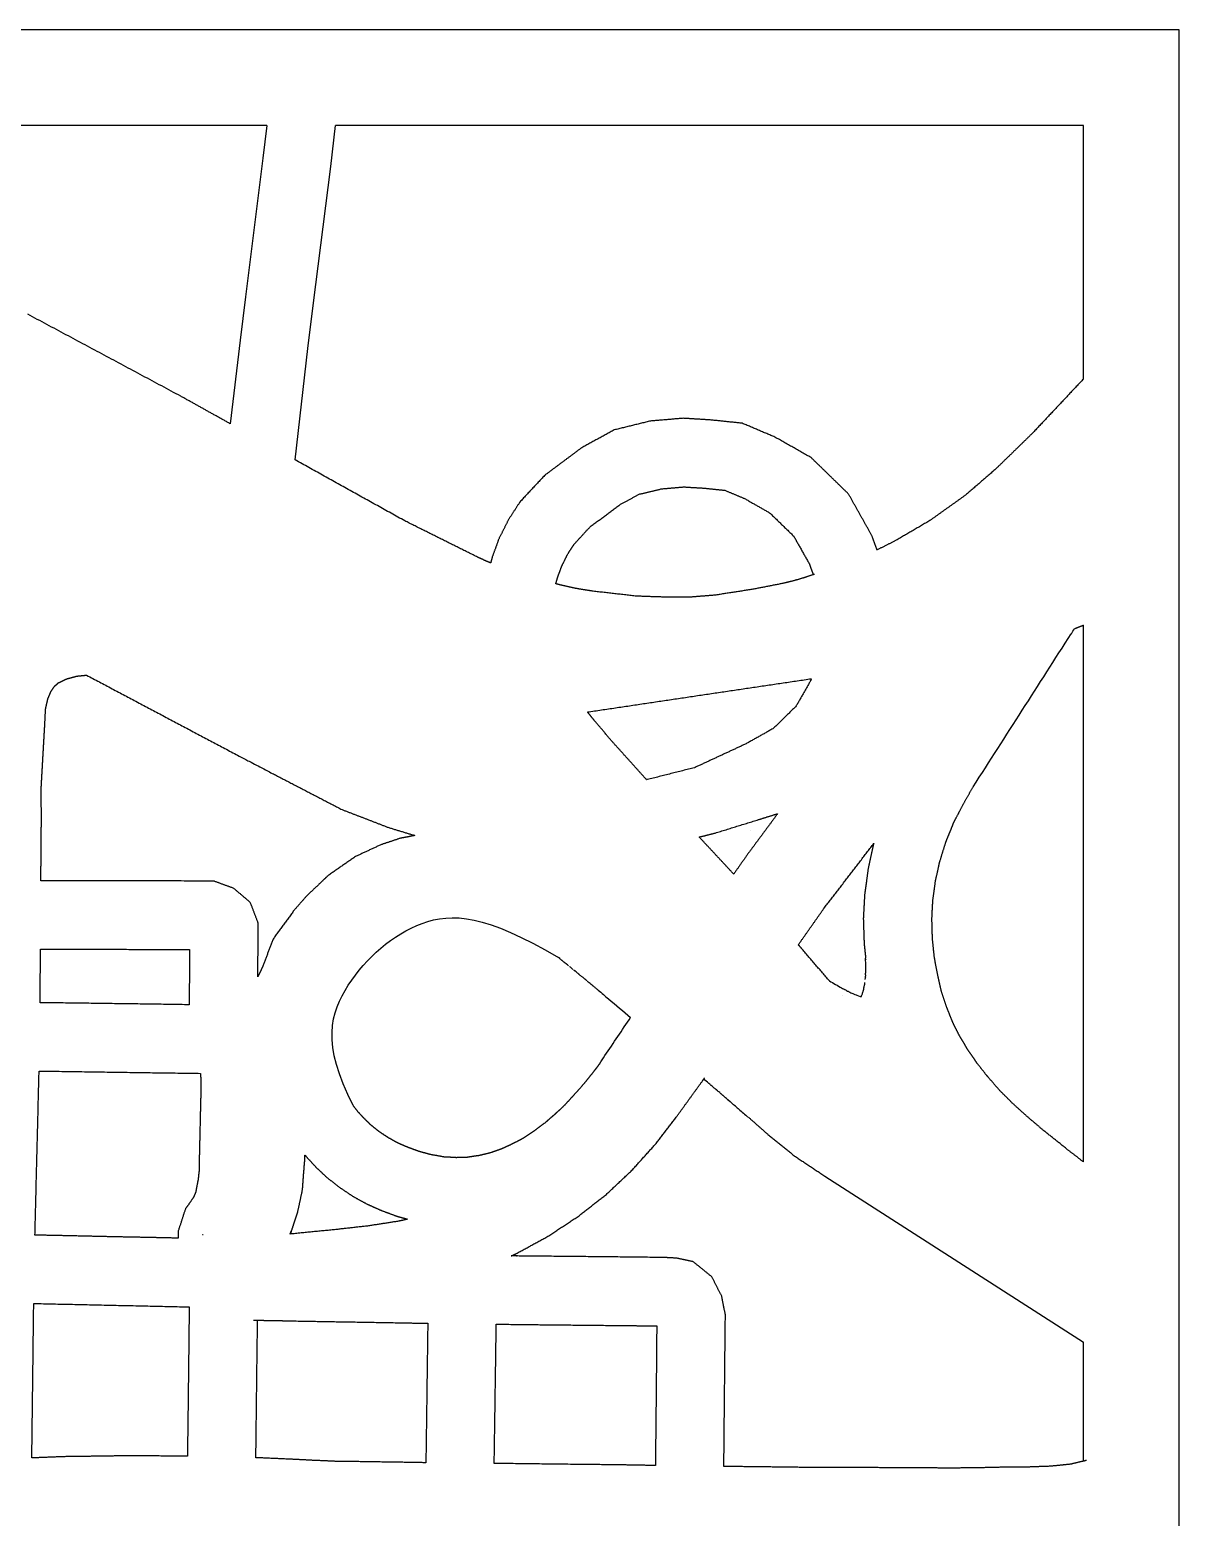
# Model space of a CAD drawing. Header units: millimetres. Extents: x 695 to 1227, y -703 to -486.
# Drawn here: x 1143 to 1226.9, y -594.6 to -486 of the extents above; entities that cross this region are included whole.
import ezdxf

# ---------------------------------------------------------------- set-up
doc = ezdxf.new("R2010")
doc.units = ezdxf.units.MM
doc.layers.add('Laser$Cut', color=1, linetype='Continuous', true_color=0xff0000)
doc.layers.add('Laser$Outline', color=3, linetype='Continuous', true_color=0x00ff00)

msp = doc.modelspace()

# ---------------------------------------------------------------- linework, layer by layer
at = {"layer": 'Laser$Cut'}
for points in [[(1160.31, -492.95), (1114.47, -492.95)], [(1219.94, -511.46), (1219.94, -492.95), (1165.34, -492.95)], [(1219.94, -568.64), (1219.94, -529.44)], [(1219.94, -590.5), (1219.94, -581.81)]]:
    msp.add_lwpolyline(points, dxfattribs=at)
at = {"layer": 'Laser$Cut', "lineweight": -3}
for points in [[(1160.31, -492.95), (1160.02, -495.34), (1158.75, -505.47), (1158.36, -508.62), (1157.65, -514.73)], [(1162.39, -517.37), (1163.32, -509.22), (1163.71, -506.09), (1164.98, -495.95), (1165.34, -492.95)], [(1201.05, -569.67), (1219.94, -581.81)]]:
    msp.add_lwpolyline(points, dxfattribs=at)
for points, degree in [([(1154.04, -512.72), (1148.45, -509.72), (1142.86, -506.73)], 2), ([(1219.94, -511.46), (1218.09, -513.43), (1216.23, -515.41)], 2), ([(1157.65, -514.73), (1155.84, -513.72), (1154.04, -512.72)], 2), ([(1188.33, -514.53), (1187.01, -514.85), (1185.69, -515.18)], 2), ([(1190.72, -514.33), (1189.52, -514.43), (1188.33, -514.53)], 2), ([(1192.69, -514.45), (1191.7, -514.39), (1190.72, -514.33)], 2), ([(1195.03, -514.69), (1193.86, -514.57), (1192.69, -514.45)], 2), ([(1197.41, -515.7), (1196.22, -515.2), (1195.03, -514.69)], 2), ([(1185.69, -515.18), (1184.5, -515.83), (1183.31, -516.48)], 2), ([(1200.06, -517.2), (1198.73, -516.45), (1197.41, -515.7)], 2), ([(1216.23, -515.41), (1214.89, -516.72), (1213.54, -518.03)], 2), ([(1183.31, -516.48), (1181.95, -517.49), (1180.59, -518.51)], 2), ([(1170.39, -521.82), (1166.39, -519.6), (1162.39, -517.37)], 2), ([(1202.79, -519.86), (1201.43, -518.53), (1200.06, -517.2)], 2), ([(1213.54, -518.03), (1212.44, -518.99), (1211.33, -519.94)], 2), ([(1180.59, -518.51), (1179.69, -519.48), (1178.79, -520.45)], 2), ([(1186.01, -520.69), (1186.76, -520.28), (1187.51, -519.87)], 2), ([(1187.51, -519.87), (1188.32, -519.68), (1189.14, -519.48)], 2), ([(1189.14, -519.48), (1189.96, -519.41), (1190.77, -519.34)], 2), ([(1190.77, -519.34), (1191.52, -519.39), (1192.28, -519.43)], 2), ([(1192.28, -519.43), (1193.02, -519.51), (1193.77, -519.59)], 2), ([(1193.77, -519.59), (1194.48, -519.89), (1195.2, -520.19)], 2), ([(1195.2, -520.19), (1196.12, -520.71), (1197.03, -521.23)], 2), ([(1204.48, -522.87), (1203.64, -521.37), (1202.79, -519.86)], 2), ([(1211.33, -519.94), (1210.03, -520.87), (1208.73, -521.8)], 2), ([(1178.79, -520.45), (1178.36, -521.11), (1177.94, -521.77)], 2), ([(1183.94, -522.24), (1184.98, -521.47), (1186.01, -520.69)], 2), ([(1197.03, -521.23), (1197.91, -522.08), (1198.79, -522.94)], 2), ([(1175.71, -524.47), (1173.05, -523.15), (1170.39, -521.82)], 2), ([(1177.94, -521.77), (1177.6, -522.46), (1177.25, -523.15)], 2), ([(1182.76, -523.52), (1183.35, -522.88), (1183.94, -522.24)], 2), ([(1208.73, -521.8), (1207.5, -522.52), (1206.27, -523.24)], 2), ([(1177.25, -523.15), (1177.02, -523.8), (1176.78, -524.45)], 2), ([(1182.29, -524.24), (1182.52, -523.88), (1182.76, -523.52)], 2), ([(1198.79, -522.94), (1199.36, -523.95), (1199.93, -524.97)], 2), ([(1204.88, -523.94), (1204.68, -523.41), (1204.48, -522.87)], 2), ([(1206.27, -523.24), (1205.56, -523.6), (1204.84, -523.96)], 2), ([(1176.45, -524.81), (1176.08, -524.64), (1175.71, -524.47)], 2), ([(1176.78, -524.45), (1176.72, -524.67), (1176.66, -524.89)], 2), ([(1181.85, -525.13), (1182.07, -524.69), (1182.29, -524.24)], 2), ([(1176.66, -524.89), (1176.55, -524.85), (1176.45, -524.81)], 2), ([(1176.66, -524.89), (1176.66, -524.89), (1176.66, -524.89)], 2), ([(1181.55, -525.95), (1181.7, -525.54), (1181.85, -525.13)], 2), ([(1200.22, -525.75), (1199.65, -525.94), (1199.07, -526.12)], 2), ([(1199.93, -524.97), (1200.08, -525.36), (1200.22, -525.75)], 2), ([(1200.3, -525.73), (1200.26, -525.74), (1200.22, -525.75)], 2), ([(1181.42, -526.42), (1181.48, -526.19), (1181.55, -525.95)], 2), ([(1181.74, -526.5), (1181.58, -526.46), (1181.42, -526.42)], 2), ([(1182.9, -526.76), (1182.32, -526.63), (1181.74, -526.5)], 2), ([(1184.15, -526.96), (1183.52, -526.86), (1182.9, -526.76)], 2), ([(1195.74, -526.83), (1194.42, -527.03), (1193.1, -527.24)], 2), ([(1198, -526.39), (1196.87, -526.61), (1195.74, -526.83)], 2), ([(1199.07, -526.12), (1198.54, -526.26), (1198, -526.39)], 2), ([(1187.32, -527.32), (1185.73, -527.14), (1184.15, -526.96)], 2), ([(1189.42, -527.39), (1188.37, -527.36), (1187.32, -527.32)], 2), ([(1191.23, -527.39), (1190.32, -527.39), (1189.42, -527.39)], 2), ([(1193.1, -527.24), (1192.16, -527.32), (1191.23, -527.39)], 2), ([(1211.89, -541.25), (1214.28, -537.52), (1216.67, -533.79), (1219.05, -530.06)], 3), ([(1219.06, -530.06), (1219.14, -529.93), (1219.22, -529.81), (1219.3, -529.69)], 3), ([(1219.3, -529.69), (1219.41, -529.64), (1219.53, -529.6)], 2), ([(1219.53, -529.6), (1219.73, -529.52), (1219.94, -529.44)], 2), ([(1219.75, -530.77), (1219.75, -530.77), (1219.75, -530.77)], 2), ([(1145.4, -533.51), (1145.54, -533.44), (1145.68, -533.37)], 2), ([(1145.68, -533.37), (1146.06, -533.27), (1146.44, -533.16)], 2), ([(1146.44, -533.16), (1146.8, -533.12), (1147.16, -533.09)], 2), ([(1183.73, -535.78), (1191.9, -534.56), (1200.07, -533.35)], 2), ([(1200.07, -533.35), (1200.05, -533.42), (1200.02, -533.49)], 2), ([(1144.33, -534.81), (1144.45, -534.54), (1144.56, -534.27)], 2), ([(1144.56, -534.27), (1144.69, -534.08), (1144.83, -533.89)], 2), ([(1144.83, -533.89), (1144.97, -533.77), (1145.11, -533.64)], 2), ([(1145.11, -533.64), (1145.25, -533.58), (1145.4, -533.51)], 2), ([(1200.02, -533.49), (1199.5, -534.41), (1198.97, -535.34)], 2), ([(1144.11, -536.64), (1144.14, -536.1), (1144.16, -535.56)], 2), ([(1144.16, -535.56), (1144.25, -535.19), (1144.33, -534.81)], 2), ([(1198.97, -535.34), (1198.14, -536.16), (1197.32, -536.97)], 2), ([(1143.85, -541.21), (1143.98, -538.92), (1144.11, -536.64)], 2), ([(1184.23, -536.4), (1183.98, -536.09), (1183.73, -535.78)], 2), ([(1185.57, -537.98), (1184.9, -537.19), (1184.23, -536.4)], 2), ([(1197.32, -536.97), (1196.31, -537.54), (1195.31, -538.1)], 2), ([(1188.05, -540.73), (1186.81, -539.35), (1185.57, -537.98)], 2), ([(1195.31, -538.1), (1193.42, -538.98), (1191.54, -539.85)], 2), ([(1191.54, -539.85), (1189.82, -540.28), (1188.1, -540.72)], 2), ([(1188.1, -540.72), (1188.07, -540.72), (1188.05, -540.73)], 2), ([(1143.85, -541.73), (1143.85, -541.47), (1143.85, -541.21)], 2), ([(1143.86, -543.41), (1143.85, -542.57), (1143.85, -541.73)], 2), ([(1211.16, -542.53), (1211.52, -541.89), (1211.89, -541.25)], 2), ([(1165.81, -542.91), (1167.49, -543.55), (1169.16, -544.2)], 2), ([(1210.61, -543.59), (1210.89, -543.06), (1211.16, -542.53)], 2), ([(1143.82, -548.09), (1143.84, -545.75), (1143.86, -543.41)], 2), ([(1169.16, -544.2), (1170.14, -544.5), (1171.12, -544.8)], 2), ([(1193.05, -544.62), (1194.64, -544.13), (1196.22, -543.64)], 2), ([(1197.61, -543.21), (1196.54, -544.66), (1195.46, -546.12)], 2), ([(1196.22, -543.64), (1196.92, -543.42), (1197.61, -543.21)], 2), ([(1210.47, -543.86), (1210.54, -543.73), (1210.61, -543.59)], 2), ([(1170.07, -545), (1169.35, -545.24), (1168.64, -545.48)], 2), ([(1170.73, -544.88), (1170.4, -544.94), (1170.07, -545)], 2), ([(1171.06, -544.81), (1170.9, -544.84), (1170.73, -544.88)], 2), ([(1171.11, -544.8), (1171.09, -544.81), (1171.06, -544.81)], 2), ([(1171.12, -544.8), (1171.12, -544.8), (1171.11, -544.8)], 2), ([(1191.89, -544.91), (1192.47, -544.77), (1193.05, -544.62)], 2), ([(1194.41, -547.62), (1193.15, -546.27), (1191.89, -544.91)], 2), ([(1195.62, -544.4), (1195.62, -544.4), (1195.62, -544.4), (1195.62, -544.4)], 3), ([(1209.45, -546.73), (1209.67, -546.01), (1209.89, -545.3)], 2), ([(1209.89, -545.3), (1209.89, -545.29), (1209.9, -545.27)], 2), ([(1209.9, -545.27), (1209.9, -545.27), (1209.9, -545.27), (1209.9, -545.27)], 3), ([(1209.9, -545.28), (1209.9, -545.27), (1209.91, -545.27), (1209.91, -545.27)], 3), ([(1166.79, -546.34), (1165.79, -547.03), (1164.79, -547.73)], 2), ([(1168.64, -545.48), (1167.71, -545.91), (1166.79, -546.34)], 2), ([(1195.46, -546.12), (1194.93, -546.87), (1194.41, -547.62)], 2), ([(1201, -550.12), (1202.82, -547.75), (1204.64, -545.38)], 2), ([(1204.61, -545.45), (1204.42, -546.34), (1204.22, -547.24)], 2), ([(1204.64, -545.38), (1204.62, -545.41), (1204.61, -545.45)], 2), ([(1204.22, -547.24), (1204.16, -547.69), (1204.1, -548.14)], 2), ([(1209.14, -548.11), (1209.28, -547.51), (1209.41, -546.9)], 2), ([(1209.41, -546.9), (1209.43, -546.81), (1209.45, -546.73)], 2), ([(1209.41, -546.91), (1209.41, -546.9), (1209.41, -546.9), (1209.41, -546.9)], 3), ([(1209.43, -546.79), (1209.43, -546.79), (1209.43, -546.79), (1209.43, -546.79)], 3), ([(1143.82, -548.1), (1143.82, -548.09), (1143.82, -548.09)], 2), ([(1156.44, -548.13), (1150.13, -548.11), (1143.82, -548.1)], 2), ([(1157.9, -548.66), (1157.17, -548.39), (1156.44, -548.13)], 2), ([(1164.15, -548.34), (1163.71, -548.76), (1163.26, -549.18)], 2), ([(1164.79, -547.73), (1164.47, -548.03), (1164.15, -548.34)], 2), ([(1204.1, -548.14), (1204.04, -548.6), (1203.97, -549.05)], 2), ([(1208.95, -549.52), (1209.05, -548.82), (1209.14, -548.11)], 2), ([(1159.11, -549.69), (1158.5, -549.17), (1157.9, -548.66)], 2), ([(1159.69, -551.19), (1159.4, -550.44), (1159.11, -549.69)], 2), ([(1163.26, -549.18), (1162.78, -549.72), (1162.3, -550.27)], 2), ([(1203.97, -549.05), (1203.92, -549.95), (1203.87, -550.85)], 2), ([(1208.88, -550.92), (1208.91, -550.22), (1208.95, -549.52)], 2), ([(1162.3, -550.27), (1161.54, -551.32), (1160.77, -552.37)], 2), ([(1199.13, -552.78), (1200.06, -551.45), (1201, -550.12)], 2), ([(1159.66, -555.13), (1159.68, -553.16), (1159.69, -551.19)], 2), ([(1203.87, -550.85), (1203.9, -551.77), (1203.93, -552.69)], 2), ([(1208.92, -552.35), (1208.9, -551.64), (1208.88, -550.92)], 2), ([(1160.77, -552.37), (1160.4, -553.35), (1160.03, -554.34)], 2), ([(1199.41, -553.1), (1199.27, -552.94), (1199.13, -552.78)], 2), ([(1199.13, -552.78), (1199.13, -552.78), (1199.13, -552.78)], 2), ([(1203.93, -552.69), (1203.96, -552.97), (1203.99, -553.25)], 2), ([(1209.06, -553.69), (1208.99, -553.02), (1208.92, -552.35)], 2), ([(1143.77, -557.01), (1143.78, -555.05), (1143.79, -553.09)], 2), ([(1143.79, -553.09), (1149.23, -553.11), (1154.68, -553.13)], 2), ([(1154.68, -553.13), (1154.67, -554.3), (1154.66, -555.48)], 2), ([(1181.94, -553.98), (1181.93, -553.97), (1181.92, -553.97), (1181.92, -553.96)], 3), ([(1181.94, -553.98), (1181.95, -553.99), (1181.96, -554), (1181.97, -554)], 3), ([(1181.97, -554), (1181.98, -554.01), (1181.99, -554.02), (1182.01, -554.03)], 3), ([(1182.02, -554.05), (1182.02, -554.04), (1182.01, -554.04), (1182.01, -554.04)], 3), ([(1201.39, -555.42), (1200.4, -554.26), (1199.41, -553.1)], 2), ([(1203.99, -553.25), (1203.99, -553.3), (1204, -553.35)], 2), ([(1204, -553.35), (1204.02, -553.55), (1204.04, -553.75)], 2), ([(1204.03, -553.75), (1204.03, -553.75), (1204.03, -553.76), (1204.03, -553.77)], 3), ([(1204.04, -553.84), (1204.04, -553.82), (1204.03, -553.79), (1204.03, -553.77)], 3), ([(1204.05, -553.84), (1204.05, -553.85), (1204.05, -553.86)], 2), ([(1209.31, -555.02), (1209.18, -554.36), (1209.06, -553.69)], 2), ([(1160.03, -554.34), (1159.85, -554.74), (1159.66, -555.13)], 2), ([(1182.48, -554.42), (1182.46, -554.4), (1182.43, -554.38), (1182.41, -554.36)], 3), ([(1182.51, -554.45), (1182.5, -554.44), (1182.5, -554.44), (1182.49, -554.43)], 3), ([(1182.67, -554.58), (1182.67, -554.58), (1182.51, -554.45), (1182.51, -554.45)], 3), ([(1182.78, -554.67), (1182.76, -554.65), (1182.73, -554.63), (1182.71, -554.61)], 3), ([(1182.79, -554.66), (1182.8, -554.67), (1182.81, -554.67), (1182.82, -554.68)], 3), ([(1182.81, -554.69), (1182.8, -554.69), (1182.8, -554.68), (1182.79, -554.68)], 3), ([(1182.98, -554.83), (1182.99, -554.84), (1183, -554.85), (1183, -554.85)], 3), ([(1183.09, -554.92), (1183.06, -554.9), (1183.04, -554.88), (1183.01, -554.86)], 3), ([(1183.09, -554.91), (1183.1, -554.91), (1183.1, -554.91), (1183.1, -554.92)], 3), ([(1183.11, -554.94), (1183.11, -554.94), (1183.1, -554.93), (1183.09, -554.93)], 3), ([(1204.02, -555.23), (1204.02, -555.23), (1204.03, -555.15), (1204.03, -555.15)], 3), ([(1204.03, -555.09), (1204.03, -555.08), (1204.03, -555.08), (1204.03, -555.07)], 3), ([(1204.03, -555.11), (1204.03, -555.1), (1204.03, -555.1), (1204.03, -555.09)], 3), ([(1204.03, -555.11), (1204.03, -555.12), (1204.03, -555.13), (1204.03, -555.15)], 3), ([(1204.05, -554.61), (1204.06, -554.59), (1204.06, -554.57), (1204.06, -554.54)], 3), ([(1204.06, -554.54), (1204.06, -554.54), (1204.06, -554.54), (1204.06, -554.54)], 3), ([(1209.57, -556.18), (1209.44, -555.6), (1209.31, -555.02)], 2), ([(1154.66, -555.48), (1154.66, -556.32), (1154.65, -557.16)], 2), ([(1183.7, -555.42), (1183.75, -555.46), (1183.8, -555.51), (1183.85, -555.55)], 3), ([(1184.15, -555.8), (1184.05, -555.71), (1183.95, -555.63), (1183.85, -555.55)], 3), ([(1184.19, -555.83), (1184.21, -555.85), (1184.23, -555.86), (1184.25, -555.88)], 3), ([(1184.32, -555.94), (1184.29, -555.92), (1184.27, -555.9), (1184.24, -555.88)], 3), ([(1184.32, -555.94), (1184.32, -555.94), (1184.33, -555.95), (1184.33, -555.95)], 3), ([(1184.5, -556.09), (1184.44, -556.04), (1184.39, -556), (1184.33, -555.95)], 3), ([(1184.5, -556.09), (1184.76, -556.31), (1185.02, -556.52), (1185.27, -556.74)], 3), ([(1201.39, -555.42), (1201.69, -555.59), (1201.99, -555.76), (1202.29, -555.93)], 3), ([(1201.46, -555.51), (1201.46, -555.5), (1201.46, -555.5)], 2), ([(1201.46, -555.5), (1201.46, -555.5), (1201.46, -555.5), (1201.46, -555.51)], 3), ([(1202.29, -555.93), (1202.34, -555.95), (1202.38, -555.98), (1202.43, -556.01)], 3), ([(1202.5, -556.04), (1202.54, -556.06), (1202.58, -556.08), (1202.62, -556.1)], 3), ([(1202.62, -556.11), (1202.63, -556.11), (1202.63, -556.11), (1202.63, -556.11)], 3), ([(1202.63, -556.11), (1202.64, -556.12), (1202.64, -556.12), (1202.65, -556.12)], 3), ([(1202.65, -556.12), (1202.66, -556.13), (1202.68, -556.14), (1202.69, -556.14)], 3), ([(1202.7, -556.16), (1202.7, -556.16), (1202.7, -556.16), (1202.71, -556.16)], 3), ([(1202.71, -556.16), (1202.72, -556.16), (1202.73, -556.16), (1202.73, -556.17)], 3), ([(1202.79, -556.2), (1202.77, -556.19), (1202.75, -556.18), (1202.73, -556.17)], 3), ([(1203.91, -555.96), (1203.91, -555.96), (1203.91, -555.95), (1203.92, -555.94)], 3), ([(1203.92, -555.91), (1203.92, -555.9), (1203.93, -555.9), (1203.93, -555.89)], 3), ([(1203.92, -555.94), (1203.92, -555.93), (1203.92, -555.92), (1203.92, -555.91)], 3), ([(1203.93, -555.89), (1203.93, -555.86), (1203.94, -555.83), (1203.94, -555.8)], 3), ([(1203.98, -555.57), (1203.98, -555.57), (1203.98, -555.53), (1203.98, -555.53)], 3), ([(1204.01, -555.31), (1204.01, -555.29), (1204.02, -555.25), (1204.02, -555.23)], 3), ([(1209.96, -557.35), (1209.77, -556.77), (1209.57, -556.18)], 2), ([(1154.65, -557.16), (1149.2, -557.08), (1143.76, -557.01)], 2), ([(1154.65, -557.16), (1154.65, -557.16), (1154.65, -557.16)], 2), ([(1185.27, -556.74), (1185.81, -557.19), (1186.34, -557.64), (1186.88, -558.09)], 3), ([(1202.32, -556.52), (1202.33, -556.52), (1202.33, -556.52), (1202.33, -556.52)], 3), ([(1202.33, -556.52), (1202.33, -556.52), (1202.33, -556.52)], 2), ([(1185.01, -560.87), (1185.64, -559.94), (1186.26, -559.02), (1186.88, -558.09)], 3), ([(1210.03, -557.51), (1210, -557.43), (1209.96, -557.35)], 2), ([(1210.4, -558.44), (1210.21, -557.97), (1210.03, -557.51)], 2), ([(1210.58, -558.81), (1210.49, -558.62), (1210.4, -558.44)], 2), ([(1210.88, -559.4), (1210.73, -559.1), (1210.58, -558.81)], 2), ([(1211.26, -560.04), (1211.07, -559.72), (1210.88, -559.4)], 2), ([(1211.48, -560.42), (1211.37, -560.23), (1211.26, -560.04)], 2), ([(1212.03, -561.22), (1211.76, -560.82), (1211.48, -560.42)], 2), ([(1184.6, -561.49), (1184.46, -561.67), (1184.33, -561.85)], 2), ([(1184.6, -561.49), (1184.74, -561.29), (1184.88, -561.08), (1185.01, -560.87)], 3), ([(1212.17, -561.42), (1212.1, -561.32), (1212.03, -561.22)], 2), ([(1212.89, -562.34), (1212.53, -561.88), (1212.17, -561.42)], 2), ([(1143.39, -573.98), (1143.54, -567.99), (1143.69, -562)], 2), ([(1143.69, -562), (1149.58, -562.09), (1155.48, -562.17)], 2), ([(1155.48, -562.17), (1155.49, -562.57), (1155.51, -562.97)], 2), ([(1184.06, -562.2), (1183.77, -562.56), (1183.49, -562.91)], 2), ([(1184.28, -561.91), (1184.17, -562.05), (1184.06, -562.2)], 2), ([(1184.33, -561.85), (1184.31, -561.88), (1184.28, -561.91)], 2), ([(1184.33, -561.84), (1184.35, -561.82), (1184.37, -561.79), (1184.37, -561.79)], 3), ([(1190.25, -565.32), (1191.2, -564), (1192.16, -562.68)], 2), ([(1192.16, -562.68), (1192.22, -562.6), (1192.28, -562.51)], 2), ([(1192.25, -562.61), (1192.24, -562.6), (1192.23, -562.6), (1192.22, -562.59)], 3), ([(1192.26, -562.6), (1192.26, -562.6), (1192.26, -562.6), (1192.26, -562.6)], 3), ([(1192.28, -562.64), (1192.27, -562.63), (1192.27, -562.62), (1192.26, -562.62)], 3), ([(1192.32, -562.65), (1192.32, -562.65), (1192.32, -562.65), (1192.32, -562.65)], 3), ([(1212.99, -562.45), (1212.94, -562.39), (1212.89, -562.34)], 2), ([(1213.82, -563.41), (1213.4, -562.93), (1212.99, -562.45)], 2), ([(1155.51, -562.97), (1155.45, -565.58), (1155.39, -568.18)], 2), ([(1182.77, -563.72), (1182.44, -564.08), (1182.11, -564.44)], 2), ([(1183.49, -562.91), (1183.13, -563.32), (1182.77, -563.72)], 2), ([(1192.7, -563), (1192.7, -563), (1192.71, -563), (1192.71, -563)], 3), ([(1192.94, -563.2), (1192.87, -563.14), (1192.79, -563.07), (1192.71, -563)], 3), ([(1193.03, -563.28), (1193.01, -563.26), (1192.97, -563.23), (1192.94, -563.2)], 3), ([(1193.47, -563.66), (1193.46, -563.65), (1193.44, -563.63), (1193.43, -563.62)], 3), ([(1193.48, -563.67), (1193.48, -563.67), (1193.48, -563.66), (1193.47, -563.66)], 3), ([(1193.48, -563.67), (1193.49, -563.67), (1193.49, -563.67), (1193.49, -563.67)], 3), ([(1214.81, -564.4), (1214.31, -563.9), (1213.82, -563.41)], 2), ([(1167.01, -565.02), (1166.82, -564.78), (1166.63, -564.53)], 2), ([(1181.7, -564.84), (1181.52, -565), (1181.35, -565.16)], 2), ([(1181.95, -564.6), (1181.83, -564.72), (1181.7, -564.84)], 2), ([(1181.95, -564.6), (1181.96, -564.58), (1181.98, -564.57), (1181.99, -564.56)], 3), ([(1181.99, -564.56), (1182, -564.55), (1182.02, -564.54), (1182.03, -564.52)], 3), ([(1182.09, -564.47), (1182.06, -564.5), (1182.03, -564.52)], 2), ([(1182.08, -564.47), (1182.09, -564.46), (1182.1, -564.45), (1182.11, -564.44)], 3), ([(1182.11, -564.45), (1182.11, -564.45), (1182.11, -564.45), (1182.11, -564.45)], 3), ([(1194.09, -564.19), (1194.1, -564.2), (1194.11, -564.21), (1194.12, -564.22)], 3), ([(1194.4, -564.45), (1194.4, -564.46), (1194.41, -564.46), (1194.41, -564.47)], 3), ([(1194.53, -564.57), (1194.49, -564.54), (1194.45, -564.5), (1194.41, -564.47)], 3), ([(1194.53, -564.57), (1194.53, -564.57), (1194.54, -564.58), (1194.54, -564.58)], 3), ([(1194.56, -564.6), (1194.55, -564.59), (1194.55, -564.59), (1194.54, -564.58)], 3), ([(1194.56, -564.6), (1194.63, -564.66), (1194.71, -564.72), (1194.78, -564.79)], 3), ([(1194.78, -564.79), (1195, -564.98), (1195.23, -565.18), (1195.45, -565.38)], 3), ([(1215.83, -565.32), (1215.32, -564.86), (1214.81, -564.4)], 2), ([(1167.43, -565.47), (1167.22, -565.24), (1167.01, -565.02)], 2), ([(1167.89, -565.92), (1167.66, -565.69), (1167.43, -565.47)], 2), ([(1168.51, -566.42), (1168.2, -566.17), (1167.89, -565.92)], 2), ([(1180.63, -565.79), (1180.23, -566.08), (1179.83, -566.38)], 2), ([(1180.99, -565.47), (1180.81, -565.63), (1180.63, -565.79)], 2), ([(1181.32, -565.19), (1181.16, -565.33), (1180.99, -565.47)], 2), ([(1181.35, -565.16), (1181.34, -565.17), (1181.32, -565.19)], 2), ([(1188.69, -567.35), (1189.47, -566.33), (1190.25, -565.32)], 2), ([(1195.46, -565.36), (1196.19, -566), (1196.91, -566.64)], 2), ([(1217, -566.32), (1216.42, -565.82), (1215.83, -565.32)], 2), ([(1169.19, -566.87), (1168.85, -566.65), (1168.51, -566.42)], 2), ([(1169.85, -567.24), (1169.52, -567.06), (1169.19, -566.87)], 2), ([(1179.05, -566.9), (1178.66, -567.11), (1178.26, -567.32)], 2), ([(1179.83, -566.38), (1179.44, -566.64), (1179.05, -566.9)], 2), ([(1196.91, -566.64), (1197.88, -567.42), (1198.85, -568.21)], 2), ([(1218.79, -567.75), (1217.9, -567.03), (1217, -566.32)], 2), ([(1155.39, -568.18), (1155.38, -568.74), (1155.37, -569.31)], 2), ([(1163.09, -568.52), (1163.1, -568.33), (1163.1, -568.14)], 2), ([(1163.1, -568.14), (1163.15, -568.19), (1163.19, -568.25)], 2), ([(1170.56, -567.55), (1170.2, -567.4), (1169.85, -567.24)], 2), ([(1171.4, -567.86), (1170.98, -567.71), (1170.56, -567.55)], 2), ([(1172.3, -568.11), (1171.85, -567.99), (1171.4, -567.86)], 2), ([(1173.25, -568.28), (1172.78, -568.19), (1172.3, -568.11)], 2), ([(1176.66, -567.97), (1176.23, -568.08), (1175.79, -568.18)], 2), ([(1177.51, -567.67), (1177.09, -567.82), (1176.66, -567.97)], 2), ([(1178.26, -567.32), (1177.89, -567.49), (1177.51, -567.67)], 2), ([(1186.98, -569.25), (1187.83, -568.3), (1188.69, -567.35)], 2), ([(1219.94, -568.64), (1219.37, -568.19), (1218.79, -567.75)], 2), ([(1162.92, -570.68), (1163, -569.6), (1163.09, -568.52)], 2), ([(1163.19, -568.25), (1163.53, -568.61), (1163.86, -568.98)], 2), ([(1163.86, -568.98), (1164.23, -569.33), (1164.59, -569.67)], 2), ([(1174.14, -568.33), (1173.7, -568.3), (1173.25, -568.28)], 2), ([(1174.92, -568.31), (1174.53, -568.32), (1174.14, -568.33)], 2), ([(1175.79, -568.18), (1175.36, -568.24), (1174.92, -568.31)], 2), ([(1185.11, -571.01), (1186.04, -570.13), (1186.98, -569.25)], 2), ([(1198.85, -568.21), (1199.95, -568.94), (1201.05, -569.67)], 2), ([(1155.3, -569.94), (1155.21, -570.38), (1155.13, -570.83)], 2), ([(1155.33, -569.62), (1155.32, -569.78), (1155.3, -569.94)], 2), ([(1155.37, -569.31), (1155.35, -569.47), (1155.33, -569.62)], 2), ([(1164.59, -569.67), (1165.06, -570.06), (1165.54, -570.44)], 2), ([(1154.96, -571.23), (1154.67, -571.66), (1154.37, -572.08)], 2), ([(1155.13, -570.83), (1155.05, -571.03), (1154.96, -571.23)], 2), ([(1162.57, -572.31), (1162.75, -571.5), (1162.92, -570.68)], 2), ([(1165.54, -570.44), (1166.06, -570.79), (1166.58, -571.14)], 2), ([(1166.58, -571.14), (1167.1, -571.43), (1167.62, -571.71)], 2), ([(1183.05, -572.62), (1184.08, -571.81), (1185.11, -571.01)], 2), ([(1154.37, -572.08), (1154.1, -572.9), (1153.84, -573.72)], 2), ([(1162.35, -572.99), (1162.46, -572.65), (1162.57, -572.31)], 2), ([(1167.62, -571.71), (1168.15, -571.95), (1168.69, -572.19)], 2), ([(1168.69, -572.19), (1169.28, -572.41), (1169.87, -572.62)], 2), ([(1165.19, -573.6), (1163.61, -573.75), (1162.02, -573.91)], 2), ([(1162.13, -573.65), (1162.24, -573.32), (1162.35, -572.99)], 2), ([(1167.67, -573.32), (1166.43, -573.46), (1165.19, -573.6)], 2), ([(1169.93, -572.97), (1168.8, -573.15), (1167.67, -573.32)], 2), ([(1169.87, -572.62), (1170.23, -572.72), (1170.58, -572.82)], 2), ([(1170.58, -572.82), (1170.26, -572.9), (1169.93, -572.97)], 2), ([(1180.77, -574.12), (1181.91, -573.37), (1183.05, -572.62)], 2), ([(1153.55, -574.2), (1151.32, -574.15), (1149.08, -574.11)], 2), ([(1153.84, -574.21), (1153.7, -574.21), (1153.55, -574.2)], 2), ([(1153.84, -573.72), (1153.84, -573.96), (1153.84, -574.21)], 2), ([(1155.61, -574), (1155.62, -574), (1155.62, -573.99), (1155.62, -573.98)], 3), ([(1155.61, -574), (1155.61, -574), (1155.62, -574), (1155.62, -574)], 3), ([(1155.63, -573.97), (1155.64, -573.96), (1155.65, -573.94), (1155.66, -573.93)], 3), ([(1162.02, -573.91), (1162.07, -573.78), (1162.13, -573.65)], 2), ([(1162.02, -573.91), (1162.02, -573.91), (1162.02, -573.91)], 2), ([(1162.07, -573.9), (1162.09, -573.82), (1162.11, -573.74), (1162.13, -573.65)], 3), ([(1178.46, -575.37), (1179.61, -574.75), (1180.77, -574.12)], 2), ([(1178.15, -575.51), (1178.3, -575.44), (1178.46, -575.37)], 2), ([(1190.24, -575.67), (1189.76, -575.64), (1189.29, -575.62)], 2), ([(1191.45, -575.93), (1190.85, -575.8), (1190.24, -575.67)], 2), ([(1192.82, -577.04), (1192.14, -576.48), (1191.45, -575.93)], 2), ([(1193.53, -578.44), (1193.17, -577.74), (1192.82, -577.04)], 2), ([(1143.16, -590.26), (1143.23, -584.62), (1143.3, -578.98)], 2), ([(1143.3, -578.98), (1148.97, -579.1), (1154.65, -579.23)], 2), ([(1193.8, -579.79), (1193.66, -579.12), (1193.53, -578.44)], 2), ([(1154.65, -579.23), (1154.59, -584.68), (1154.52, -590.14)], 2), ([(1193.69, -590.88), (1193.74, -585.33), (1193.8, -579.79)], 2), ([(1159.35, -580.2), (1159.5, -580.2), (1159.64, -580.2)], 2), ([(1159.52, -590.24), (1159.58, -585.22), (1159.64, -580.2)], 2), ([(1159.64, -580.2), (1160.11, -580.21), (1160.58, -580.22)], 2), ([(1160.58, -580.22), (1161.2, -580.23), (1161.82, -580.24)], 2), ([(1161.82, -580.24), (1161.96, -580.24), (1162.09, -580.25)], 2), ([(1172.07, -580.42), (1172, -585.51), (1171.93, -590.6)], 2), ([(1176.92, -590.66), (1177, -585.58), (1177.07, -580.49)], 2), ([(1177.06, -580.49), (1181.32, -580.54), (1185.57, -580.58)], 2), ([(1185.57, -580.58), (1185.96, -580.58), (1186.35, -580.59)], 2), ([(1186.35, -580.59), (1186.85, -580.59), (1187.36, -580.6)], 2), ([(1187.36, -580.6), (1188.07, -580.6), (1188.79, -580.61)], 2), ([(1188.79, -580.61), (1188.78, -581.21), (1188.78, -581.82)], 2), ([(1188.78, -581.82), (1188.77, -582.35), (1188.77, -582.88)], 2), ([(1188.77, -582.88), (1188.73, -586.84), (1188.69, -590.81)], 2), ([(1145.34, -590.17), (1144.25, -590.22), (1143.16, -590.26)], 2), ([(1143.16, -590.26), (1143.16, -590.26), (1143.16, -590.26)], 2), ([(1150.25, -590.1), (1147.8, -590.14), (1145.34, -590.17)], 2), ([(1150.83, -590.1), (1150.54, -590.1), (1150.25, -590.1)], 2), ([(1154.52, -590.14), (1152.68, -590.12), (1150.83, -590.1)], 2), ([(1165.35, -590.51), (1164.55, -590.47), (1163.75, -590.44)], 2), ([(1168.93, -590.56), (1167.14, -590.53), (1165.35, -590.51)], 2), ([(1171.93, -590.61), (1170.43, -590.58), (1168.93, -590.56)], 2), ([(1171.93, -590.6), (1171.93, -590.6), (1171.93, -590.61)], 2), ([(1176.92, -590.66), (1176.92, -590.66), (1176.92, -590.66)], 2), ([(1200.33, -590.96), (1197.01, -590.92), (1193.69, -590.88)], 2), ([(1214.5, -590.93), (1213.18, -590.96), (1211.86, -590.99)], 2), ([(1214.67, -590.93), (1214.58, -590.93), (1214.5, -590.93)], 2), ([(1215.58, -590.94), (1215.54, -590.94), (1215.5, -590.94)], 2), ([(1217.49, -590.87), (1216.54, -590.9), (1215.58, -590.94)], 2), ([(1218.99, -590.72), (1218.24, -590.8), (1217.49, -590.87)], 2), ([(1220.17, -590.44), (1219.58, -590.58), (1218.99, -590.72)], 2)]:
    msp.add_open_spline(points, degree=degree, dxfattribs=at)
for points, degree, knots in [([(1147.16, -533.09), (1152.96, -536.17), (1158.75, -539.24), (1162.28, -541.07), (1165.81, -542.91)], 2, [-136.613576, -136.613576, -136.613576, -130.505743, -130.505743, -124.053121, -124.053121, -124.053121]), ([(1209.9, -545.27), (1210.04, -544.92), (1210.19, -544.57), (1210.33, -544.22), (1210.47, -543.86)], 2, [-117.6233371, -117.6233371, -117.6233371, -117.1668402, -117.1668402, -116.7103434, -116.7103434, -116.7103434]), ([(1181.9, -553.95), (1181.9, -553.95), (1181.89, -553.94), (1181.89, -553.94), (1181.88, -553.94), (1181.88, -553.93), (1181.88, -553.93), (1181.87, -553.92), (1181.87, -553.92), (1181.86, -553.92), (1181.81, -553.87), (1181.7, -553.79), (1181.7, -553.79), (1181.7, -553.79), (1181.62, -553.72), (1181.62, -553.72)], 3, [129.74577, 129.74577, 129.74577, 129.74577, 130.74577, 130.74577, 130.74577, 131.74577, 131.74577, 131.74577, 132.74577, 132.74577, 132.74577, 132.869044, 132.869044, 132.869044, 132.933437, 132.933437, 132.933437, 132.933437]), ([(1182.34, -554.31), (1182.29, -554.27), (1182.24, -554.23), (1182.19, -554.19), (1182.19, -554.18), (1182.02, -554.05), (1182.02, -554.05)], 3, [119.504651, 119.504651, 119.504651, 119.504651, 119.6187077, 119.6187077, 119.6187077, 119.7457695, 119.7457695, 119.7457695, 119.7457695]), ([(1204.06, -554.35), (1204.06, -554.32), (1204.05, -554.28), (1204.05, -554.25), (1204.05, -554.23), (1204.05, -554.18), (1204.05, -554.16), (1204.05, -554.13), (1204.05, -554.09), (1204.05, -554.06), (1204.05, -554.06), (1204.04, -553.96), (1204.04, -553.96), (1204.04, -553.94), (1204.04, -553.89), (1204.04, -553.86)], 3, [26.5752362, 26.5752362, 26.5752362, 26.5752362, 26.6319507, 26.6319507, 26.6319507, 26.6893666, 26.6893666, 26.6893666, 26.7474899, 26.7474899, 26.7474899, 26.8063251, 26.8063251, 26.8063251, 26.8658776, 26.8658776, 26.8658776, 26.8658776]), ([(1182.98, -554.83), (1182.94, -554.8), (1182.84, -554.72), (1182.84, -554.72), (1182.83, -554.71), (1182.83, -554.71), (1182.82, -554.7), (1182.82, -554.7), (1182.81, -554.7), (1182.81, -554.69)], 3, [79.276626, 79.276626, 79.276626, 79.276626, 79.377359, 79.377359, 79.377359, 80.377359, 80.377359, 80.377359, 81.377359, 81.377359, 81.377359, 81.377359]), ([(1183.7, -555.42), (1183.69, -555.42), (1183.51, -555.27), (1183.51, -555.27), (1183.47, -555.24), (1183.44, -555.21), (1183.38, -555.16), (1183.36, -555.14), (1183.34, -555.13), (1183.3, -555.09), (1183.21, -555.02), (1183.17, -554.99), (1183.17, -554.99), (1183.16, -554.98), (1183.16, -554.98), (1183.15, -554.97), (1183.15, -554.97), (1183.14, -554.97), (1183.14, -554.96), (1183.13, -554.96), (1183.13, -554.95), (1183.12, -554.95), (1183.12, -554.95), (1183.11, -554.94)], 3, [65.845009, 65.845009, 65.845009, 65.845009, 65.98664, 65.98664, 65.98664, 66.06145, 66.06145, 66.117951, 66.117951, 66.117951, 66.248459, 66.248459, 66.248459, 67.248459, 67.248459, 67.248459, 68.248459, 68.248459, 68.248459, 69.248459, 69.248459, 69.248459, 70.248459, 70.248459, 70.248459, 70.248459]), ([(1204.04, -554.97), (1204.04, -554.99), (1204.04, -555), (1204.04, -555.02), (1204.04, -555.04), (1204.03, -555.05), (1204.03, -555.06)], 3, [10.095896, 10.095896, 10.095896, 10.095896, 11.095896, 11.095896, 11.095896, 11.969335, 11.969335, 11.969335, 11.969335]), ([(1204.04, -554.97), (1204.04, -554.95), (1204.04, -554.89), (1204.04, -554.89), (1204.04, -554.89), (1204.05, -554.8), (1204.05, -554.8), (1204.05, -554.8), (1204.05, -554.71), (1204.05, -554.71), (1204.05, -554.69), (1204.05, -554.65), (1204.05, -554.62)], 3, [13.1569858, 13.1569858, 13.1569858, 13.1569858, 13.1992006, 13.1992006, 13.1992006, 13.2518342, 13.2518342, 13.2518342, 13.3051316, 13.3051316, 13.3051316, 13.3590996, 13.3590996, 13.3590996, 13.3590996]), ([(1204.06, -554.53), (1204.06, -554.53), (1204.06, -554.44), (1204.06, -554.44), (1204.06, -554.42), (1204.06, -554.39), (1204.06, -554.36), (1204.06, -554.36), (1204.06, -554.35)], 3, [26.3590996, 26.3590996, 26.3590996, 26.3590996, 26.4144286, 26.4144286, 26.4144286, 26.4505386, 26.4505386, 26.4605297, 26.4605297, 26.4605297, 26.4605297]), ([(1184.19, -555.83), (1184.19, -555.83), (1184.18, -555.83), (1184.18, -555.82), (1184.17, -555.82), (1184.17, -555.81), (1184.16, -555.81), (1184.16, -555.81), (1184.15, -555.8), (1184.15, -555.8)], 3, [39.46522, 39.46522, 39.46522, 39.46522, 40.46522, 40.46522, 40.46522, 41.46522, 41.46522, 41.46522, 42.46522, 42.46522, 42.46522, 42.46522]), ([(1202.43, -556.01), (1202.44, -556.01), (1202.44, -556.01), (1202.45, -556.02), (1202.45, -556.02), (1202.46, -556.02), (1202.46, -556.02), (1202.47, -556.03), (1202.48, -556.03), (1202.48, -556.03), (1202.49, -556.03), (1202.49, -556.04), (1202.5, -556.04)], 3, [0.099866, 0.099866, 0.099866, 0.099866, 1.099866, 1.099866, 1.099866, 2.099866, 2.099866, 2.099866, 3.099866, 3.099866, 3.099866, 4.099866, 4.099866, 4.099866, 4.099866]), ([(1202.79, -556.2), (1202.83, -556.22), (1202.92, -556.26), (1202.96, -556.28), (1202.96, -556.28), (1203.11, -556.35), (1203.11, -556.35), (1203.11, -556.35), (1203.26, -556.41), (1203.26, -556.41), (1203.32, -556.43), (1203.4, -556.47), (1203.4, -556.47), (1203.4, -556.47), (1203.53, -556.51), (1203.53, -556.51), (1203.53, -556.51), (1203.65, -556.55), (1203.65, -556.55), (1203.65, -556.55), (1203.69, -556.56), (1203.72, -556.57)], 3, [26.0998655, 26.0998655, 26.0998655, 26.0998655, 26.2107729, 26.2107729, 26.2107729, 26.3146282, 26.3146282, 26.3146282, 26.4114932, 26.4114932, 26.4114932, 26.5014504, 26.5014504, 26.5014504, 26.5845814, 26.5845814, 26.5845814, 26.6610128, 26.6610128, 26.6610128, 26.7010191, 26.7010191, 26.7010191, 26.7010191]), ([(1203.72, -556.57), (1203.72, -556.57), (1203.72, -556.57), (1203.73, -556.56), (1203.73, -556.55), (1203.74, -556.52), (1203.75, -556.5), (1203.75, -556.5), (1203.77, -556.44), (1203.77, -556.44), (1203.78, -556.42), (1203.79, -556.39), (1203.8, -556.37), (1203.8, -556.36), (1203.81, -556.32), (1203.82, -556.31), (1203.82, -556.31), (1203.84, -556.24), (1203.84, -556.24), (1203.85, -556.22), (1203.86, -556.19), (1203.86, -556.17), (1203.86, -556.17), (1203.88, -556.1), (1203.88, -556.1), (1203.88, -556.1), (1203.9, -556.03), (1203.9, -556.03), (1203.9, -556.03), (1203.91, -555.96), (1203.91, -555.96)], 3, [13.4344733, 13.4344733, 13.4344733, 13.4344733, 13.438729, 13.438729, 13.438729, 13.4789849, 13.4789849, 13.4789849, 13.5197605, 13.5197605, 13.5197605, 13.5610775, 13.5610775, 13.5610775, 13.6029564, 13.6029564, 13.6029564, 13.645417, 13.645417, 13.645417, 13.6884783, 13.6884783, 13.6884783, 13.7321585, 13.7321585, 13.7321585, 13.7764751, 13.7764751, 13.7764751, 13.8214447, 13.8214447, 13.8214447, 13.8214447]), ([(1203.94, -555.8), (1203.95, -555.79), (1203.96, -555.73), (1203.96, -555.73), (1203.96, -555.73), (1203.97, -555.65), (1203.97, -555.65), (1203.97, -555.65), (1203.98, -555.57), (1203.98, -555.57)], 3, [26.873527, 26.873527, 26.873527, 26.873527, 26.9147898, 26.9147898, 26.9147898, 26.9625247, 26.9625247, 26.9625247, 27.010986, 27.010986, 27.010986, 27.010986]), ([(1192.7, -563), (1192.69, -562.99), (1192.5, -562.82), (1192.5, -562.82), (1192.5, -562.82), (1192.31, -562.66), (1192.31, -562.66), (1192.31, -562.66), (1192.3, -562.65), (1192.3, -562.65), (1192.29, -562.64), (1192.28, -562.64), (1192.28, -562.64)], 3, [79.476603, 79.476603, 79.476603, 79.476603, 79.632123, 79.632123, 79.632123, 79.779496, 79.779496, 79.779496, 80.779496, 80.779496, 80.779496, 81.779496, 81.779496, 81.779496, 81.779496]), ([(1193.19, -563.41), (1193.18, -563.4), (1193.17, -563.4), (1193.16, -563.39), (1193.15, -563.38), (1193.15, -563.38), (1193.14, -563.37), (1193.1, -563.34), (1193.07, -563.31), (1193.03, -563.28)], 3, [59.016752, 59.016752, 59.016752, 59.016752, 59.149593, 59.149593, 59.149593, 60.149593, 60.149593, 60.149593, 61.149593, 61.149593, 61.149593, 61.149593]), ([(1193.43, -563.62), (1193.39, -563.58), (1193.25, -563.47), (1193.25, -563.47), (1193.24, -563.46), (1193.24, -563.46), (1193.23, -563.45), (1193.23, -563.45), (1193.22, -563.44), (1193.22, -563.44), (1193.21, -563.44), (1193.21, -563.43), (1193.2, -563.43), (1193.2, -563.42), (1193.19, -563.42), (1193.19, -563.41)], 3, [52.022637, 52.022637, 52.022637, 52.022637, 52.149593, 52.149593, 52.149593, 53.149593, 53.149593, 53.149593, 54.149593, 54.149593, 54.149593, 55.149593, 55.149593, 55.149593, 56.149593, 56.149593, 56.149593, 56.149593]), ([(1193.63, -563.79), (1193.62, -563.79), (1193.62, -563.78), (1193.61, -563.78), (1193.61, -563.78), (1193.6, -563.77), (1193.6, -563.77), (1193.56, -563.74), (1193.53, -563.71), (1193.49, -563.67)], 3, [40.927452, 40.927452, 40.927452, 40.927452, 40.999342, 40.999342, 40.999342, 41.999342, 41.999342, 41.999342, 42.999342, 42.999342, 42.999342, 42.999342]), ([(1193.94, -564.06), (1193.9, -564.03), (1193.85, -563.98), (1193.82, -563.96), (1193.82, -563.96), (1193.63, -563.79), (1193.63, -563.79)], 3, [38.7535311, 38.7535311, 38.7535311, 38.7535311, 38.8479392, 38.8479392, 38.8479392, 38.999342, 38.999342, 38.999342, 38.999342]), ([(1182.03, -564.52), (1182.03, -564.52), (1182.03, -564.52), (1182.03, -564.52), (1182.03, -564.52), (1182.04, -564.51), (1182.04, -564.51), (1182.05, -564.5), (1182.05, -564.5), (1182.06, -564.5), (1182.06, -564.49), (1182.07, -564.49), (1182.07, -564.48), (1182.07, -564.48), (1182.07, -564.48), (1182.07, -564.48)], 3, [15.019049, 15.019049, 15.019049, 15.019049, 15.129986, 15.129986, 15.129986, 16.129986, 16.129986, 16.129986, 17.129986, 17.129986, 17.129986, 18.129986, 18.129986, 18.129986, 18.235147, 18.235147, 18.235147, 18.235147]), ([(1194.09, -564.19), (1194.09, -564.19), (1194.08, -564.18), (1194.07, -564.18), (1194.07, -564.17), (1194.07, -564.17), (1194.06, -564.17), (1194.02, -564.13), (1193.99, -564.1), (1193.95, -564.07)], 3, [34.617901, 34.617901, 34.617901, 34.617901, 34.695961, 34.695961, 34.695961, 35.695961, 35.695961, 35.695961, 36.695961, 36.695961, 36.695961, 36.695961]), ([(1194.4, -564.46), (1194.4, -564.46), (1194.21, -564.29), (1194.21, -564.29), (1194.2, -564.29), (1194.19, -564.28), (1194.19, -564.28), (1194.18, -564.27), (1194.18, -564.27), (1194.17, -564.26), (1194.17, -564.26), (1194.16, -564.25), (1194.16, -564.25), (1194.15, -564.24), (1194.15, -564.24), (1194.14, -564.24), (1194.14, -564.23), (1194.13, -564.23), (1194.12, -564.22)], 3, [25.54283, 25.54283, 25.54283, 25.54283, 25.695961, 25.695961, 25.695961, 26.695961, 26.695961, 26.695961, 27.695961, 27.695961, 27.695961, 28.695961, 28.695961, 28.695961, 29.695961, 29.695961, 29.695961, 30.695961, 30.695961, 30.695961, 30.695961]), ([(1149.08, -574.11), (1146.61, -574.05), (1144.15, -574), (1143.77, -573.99), (1143.39, -573.98)], 2, [30.069458, 30.069458, 30.069458, 34.039929, 34.039929, 34.65008, 34.65008, 34.65008]), ([(1189.29, -575.62), (1183.95, -575.56), (1178.62, -575.51), (1178.38, -575.51), (1178.15, -575.51)], 2, [12.298653, 12.298653, 12.298653, 20.424989, 20.424989, 20.785445, 20.785445, 20.785445]), ([(1162.09, -580.25), (1166.14, -580.32), (1170.18, -580.39), (1171.12, -580.41), (1172.07, -580.42)], 2, [-29.035881, -29.035881, -29.035881, -23.456805, -23.456805, -22.150007, -22.150007, -22.150007]), ([(1163.75, -590.44), (1162.97, -590.4), (1162.2, -590.36), (1160.86, -590.3), (1159.52, -590.24)], 2, [232.7772952, 232.7772952, 232.7772952, 233.1114194, 233.1114194, 233.6891753, 233.6891753, 233.6891753]), ([(1188.69, -590.81), (1187.25, -590.79), (1185.82, -590.76), (1184.65, -590.75), (1183.48, -590.74), (1180.2, -590.7), (1176.92, -590.66)], 2, [225.170719, 225.170719, 225.170719, 225.549372, 225.549372, 225.97239, 225.97239, 226.365078, 226.365078, 226.365078]), ([(1211.86, -590.99), (1211.18, -590.99), (1210.5, -591), (1208.72, -590.99), (1206.94, -590.99), (1204.99, -590.97), (1203.04, -590.95), (1202.36, -590.95), (1201.68, -590.96), (1201.01, -590.96), (1200.33, -590.96)], 2, [222.165224, 222.165224, 222.165224, 222.588242, 222.588242, 223.434279, 223.434279, 223.857298, 223.857298, 224.068807, 224.068807, 224.280316, 224.280316, 224.280316]), ([(1215.08, -590.94), (1215.04, -590.94), (1215, -590.93), (1214.96, -590.93), (1214.92, -590.93), (1214.88, -590.93), (1214.83, -590.93), (1214.79, -590.93), (1214.75, -590.93), (1214.71, -590.93), (1214.67, -590.93)], 2, [208.329711, 208.329711, 208.329711, 210.18535, 210.18535, 212.040989, 212.040989, 213.896629, 213.896629, 215.752268, 215.752268, 217.607908, 217.607908, 217.607908]), ([(1215.5, -590.94), (1215.46, -590.94), (1215.42, -590.94), (1215.33, -590.94), (1215.25, -590.94), (1215.21, -590.94), (1215.17, -590.94), (1215.13, -590.94), (1215.08, -590.94)], 2, [199.051513, 199.051513, 199.051513, 200.907153, 200.907153, 204.618432, 204.618432, 206.474071, 206.474071, 208.329711, 208.329711, 208.329711])]:
    msp.add_open_spline(points, degree=degree, knots=knots, dxfattribs=at)
at = {"layer": 'Laser$Cut'}
msp.add_open_spline([(1166.63, -564.53), (1164.28, -560), (1165.65, -555.46), (1171.42, -550.29), (1176.26, -550.55), (1181.62, -553.72)], degree=3, dxfattribs=at)
at = {"layer": 'Laser$Outline'}
msp.add_lwpolyline([(1226.94, -703.15), (1226.94, -485.95), (694.94, -485.95), (694.94, -703.15)], close=True, dxfattribs=at)

doc.saveas('drawing.dxf')
